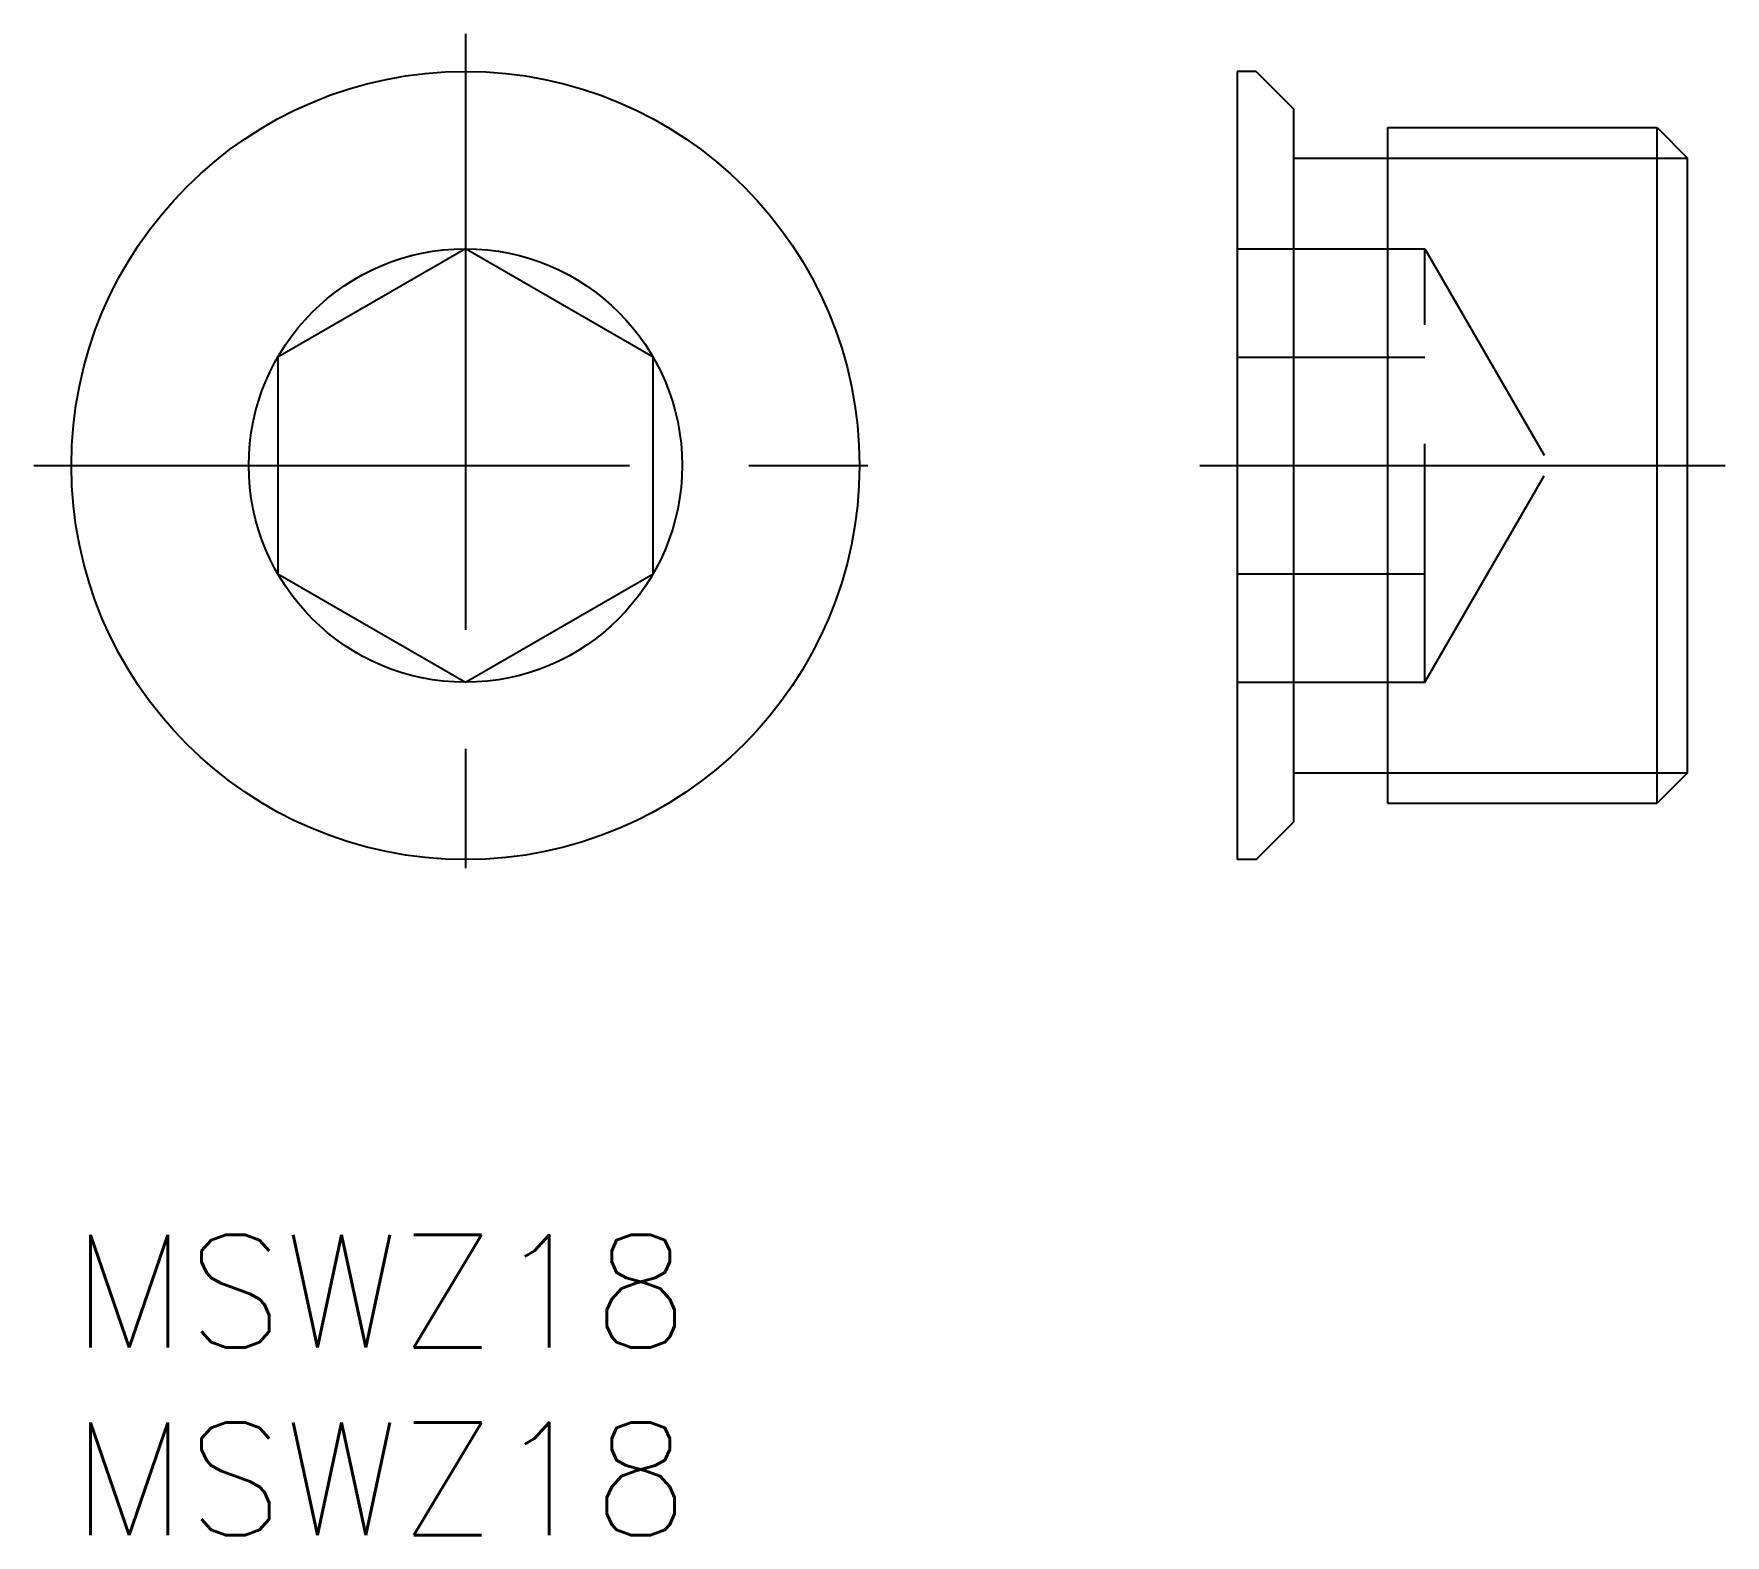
# Model space of a CAD drawing. Extents: x -1 to 44.1, y -8 to 32.
import ezdxf

# ---------------------------------------------------------------- set-up
doc = ezdxf.new("R2010")
doc.units = 0
doc.header["$LTSCALE"] = 0.5
doc.linetypes.add('CENTER', pattern=[50.8, 31.75, -6.35, 6.35, -6.35])
doc.linetypes.add('DASHED', pattern=[19.05, 12.7, -6.35])
for name, color, linetype in [('MSM_CENTER', 1, 'CENTER'), ('MSM_CONTINUOUS', 7, 'CONTINUOUS'), ('MSM_DASHED', 4, 'DASHED'), ('MSM_NARROW', 5, 'CONTINUOUS'), ('MSM_PART_NUMBER', 7, 'CONTINUOUS')]:
    doc.layers.add(name, color=color, linetype=linetype)
doc.styles.get("Standard").update_dxf_attribs({"font": 'txt.shx', "height": 3, "bigfont": 'bigfont.shx'})

# ---------------------------------------------------------------- blocks, each defined once
blk = doc.blocks.new('*U3')
at = {"layer": 'MSM_PART_NUMBER'}
blk.add_text('MSWZ18', height=3, dxfattribs=at).set_placement((0, -3))
blk = doc.blocks.new('*U4')
at = {"layer": 'MSM_PART_NUMBER'}
blk.add_text('MSWZ18', height=3, dxfattribs=at).set_placement((0, -8))

msp = doc.modelspace()

# ---------------------------------------------------------------- linework, layer by layer
at = {"layer": 'MSM_CENTER'}
for p, q in [((10.5, 32), (10.5, 9)), ((-1, 20.5), (22, 20.5)), ((30.066, 20.5), (44.066, 20.5))]:
    msp.add_line(p, q, dxfattribs=at)
at = {"layer": 'MSM_CONTINUOUS'}
for p, q in [((31.066, 31), (31.066, 10)), ((31.566, 31), (31.066, 31)), ((31.566, 31), (32.566, 30)), ((32.566, 30), (32.566, 11)), ((35.066, 29.5), (42.254, 29.5)), ((35.066, 29.5), (35.066, 11.5)), ((42.254, 11.5), (42.254, 29.5)), ((42.254, 29.5), (43.066, 28.688)), ((32.566, 28.688), (35.066, 28.688)), ((43.066, 12.312), (43.066, 28.688)), ((10.5, 26.274), (5.5, 23.387)), ((15.5, 23.387), (10.5, 26.274)), ((5.5, 23.387), (5.5, 17.613)), ((15.5, 17.613), (15.5, 23.387)), ((5.5, 17.613), (10.5, 14.726)), ((10.5, 14.726), (15.5, 17.613)), ((32.566, 12.312), (35.066, 12.312)), ((43.066, 12.312), (42.254, 11.5)), ((35.066, 11.5), (42.254, 11.5)), ((31.566, 10), (32.566, 11)), ((31.566, 10), (31.066, 10))]:
    msp.add_line(p, q, dxfattribs=at)
for radius in [10.5, 5.774]:
    msp.add_circle((10.5, 20.5), radius, dxfattribs=at)
at = {"layer": 'MSM_DASHED'}
for p, q in [((31.066, 26.274), (36.066, 26.274)), ((36.066, 26.274), (39.399, 20.5)), ((36.066, 14.726), (36.066, 26.274)), ((31.066, 23.387), (36.066, 23.387)), ((36.066, 14.726), (39.399, 20.5)), ((31.066, 17.613), (36.066, 17.613)), ((31.066, 14.726), (36.066, 14.726))]:
    msp.add_line(p, q, dxfattribs=at)
at = {"layer": 'MSM_NARROW'}
for p, q in [((35.066, 28.688), (43.066, 28.688)), ((35.066, 12.312), (43.066, 12.312))]:
    msp.add_line(p, q, dxfattribs=at)

# ---------------------------------------------------------------- block references
at = {"layer": 'MSM_CONTINUOUS'}
for name in ['*U3', '*U4']:
    msp.add_blockref(name, (0, 0), dxfattribs=at)

doc.saveas('drawing.dxf')
